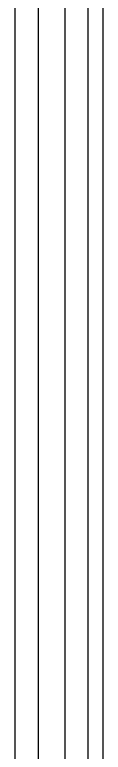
# Model space of a CAD drawing. Header units: metres. Extents: x 92.3 to 181.5, y -134.8 to -50.6.
# Drawn here: x 105.91 to 107.76, y -91.53 to -76.11 of the extents above; entities that cross this region are included whole.
import ezdxf

# ---------------------------------------------------------------- set-up
doc = ezdxf.new("R2010")
doc.units = ezdxf.units.M

msp = doc.modelspace()

# ---------------------------------------------------------------- linework, layer by layer
for points in [[(105.915, -71.2), (105.915, -96.976)], [(106.405, -97.309), (106.405, -97.309), (106.405, -71.304)], [(106.955, -71.54), (106.955, -104.151)], [(107.445, -104.151), (107.445, -71.644)], [(107.756, -103.886), (107.756, -71.82)]]:
    msp.add_lwpolyline(points)

doc.saveas('drawing.dxf')
